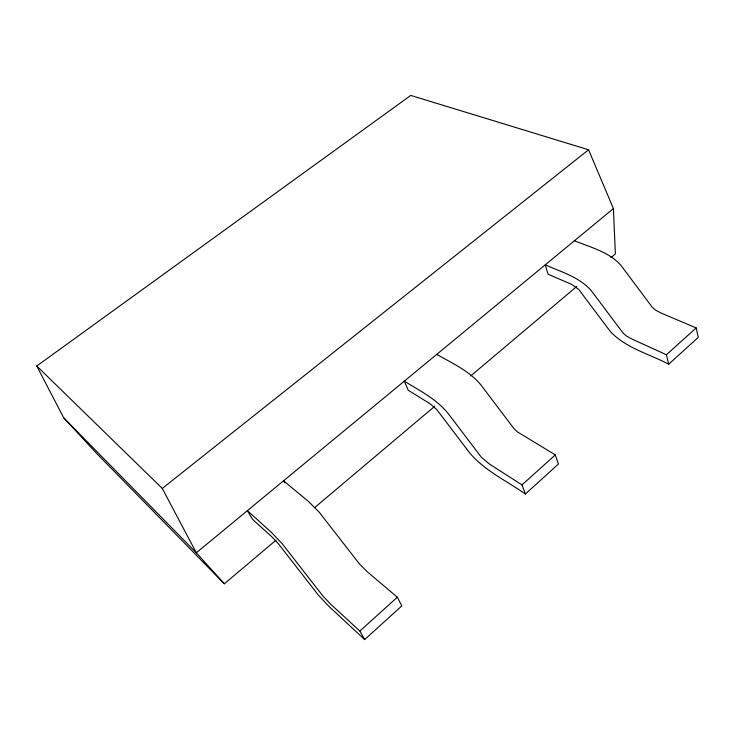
<?xml version="1.0" encoding="UTF-8"?>
<svg xmlns="http://www.w3.org/2000/svg" width="735" height="735" viewBox="0 0 735 735"><rect width="100%" height="100%" fill="white"/><g stroke="black" fill="none" stroke-linecap="round" stroke-linejoin="round"><path stroke-width="1.1" d="M364.652 639.579L359.865 631.025L330.713 604.225L322.987 596.131L282.231 543.753L271.601 532.572L247.383 510.65L252.601 519.397L271.702 536.651L278.225 543.533L318.31 595.056L329.142 606.568L364.652 639.579L401.815 605.916L397.359 597.233L367.39 571.867L359.544 564.057L319.321 512.341L308.553 501.546L283.563 480.8L284.656 482.766M525.387 493.993L521.988 484.916L489.51 464.097L481.333 457.216L447.569 412.739C435.938 398.811 419.464 390.515 404.314 381.143L408.237 390.267L429.846 403.616L436.728 409.514L469.968 453.284C485.1 470.896 506.672 480.911 525.387 493.993L558.425 464.061L555.302 454.892L517.229 431.767L513.958 428.597L480.662 384.607C468.985 370.752 452.126 363.173 436.728 354.399M668.675 364.202L666.406 354.766L631.457 338.826L626.266 335.867L622.986 332.955L591.234 290.619C579.281 276.994 561.209 271.941 545.232 264.848L548.089 274.219L571.609 284.371L578.748 289.443L610.032 331.136C625.549 348.114 649.005 353.746 668.675 364.202L698.25 337.402L696.201 327.911L660.802 312.926L655.565 310.096L652.276 307.258L620.946 265.363C608.892 251.802 590.563 247.364 574.439 240.749M359.865 631.025L397.359 597.233M521.988 484.916L555.302 454.892M666.406 354.766L696.201 327.911M610.987 257.59L615.37 253.887L613.413 208.584L588.57 149.775L410.755 95.421L36.75 366.021L63.734 417.857L95.982 452.742L224.331 583.792L276.066 540.142M314.644 507.6L434.762 406.262M470.703 375.934L576.791 286.439M613.413 208.584L196.328 552.793L63.734 417.857M224.331 583.792L196.328 552.793L162.288 488.453L588.57 149.775M36.75 366.021L162.288 488.453"/></g></svg>
